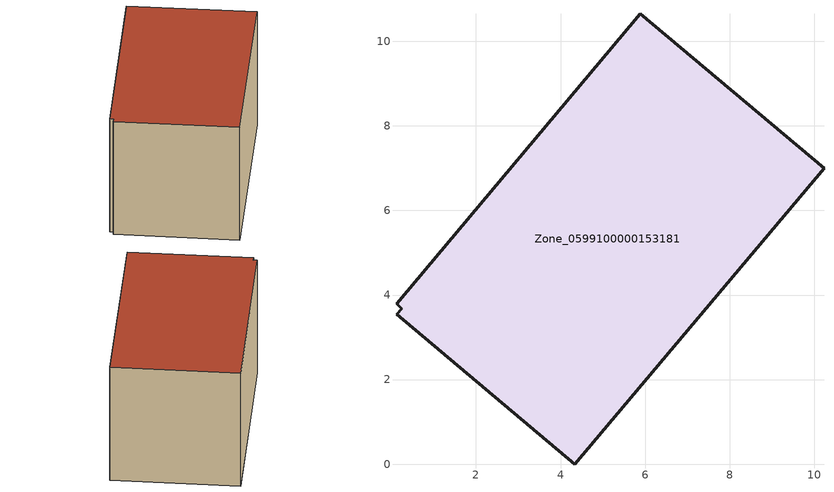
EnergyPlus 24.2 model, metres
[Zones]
Zone_0599100000153181
 floor ground (C_G): 10.23,7 4.34,0 0.13,3.54 0.25,3.68 0.12,3.79 5.88,10.65 z0.23
 wall outside (C_F): 10.23,7 5.88,10.65 0.12,3.79 0.25,3.68 0.13,3.54 4.34,0 10.23,7 z0.23:6.06
 roof outside (C_R): 4.34,0 10.23,7 5.88,10.65 0.12,3.79 0.25,3.68 0.13,3.54 z6.06
[BUILDING]
Pand.0599100000153181: North Axis=0; Terrain=City; Loads Convergence Tolerance Value=0.04; Temperature Convergence Tolerance Value=0.4; Solar Distribution=FullExterior; Maximum Number of Warmup Days=25; Minimum Number of Warmup Days=1
[Site:Location]
Rotterdam.The.Hague.AP_ZH_NLD Design_Conditions: Latitude=51.96; Longitude=4.45; Time Zone=1; Elevation=-4.5
[SITE:GROUNDTEMPERATURE:BUILDINGSURFACE]
18, 18, 18, 18, 18, 18, 18, 18, 18, 18, 18, 18
[MATERIAL] Thermal Absorptance=0.9; Solar Absorptance=0.7; Visible Absorptance=0.7
Name | Roughness | Thickness | Conductivity | Density | Specific Heat
G.TC.1946-1964 | MediumSmooth | 0.15 | 1 | 540 | 1210
F.TC.1946-1964 | Rough | 0.3 | 0.857143 | 1920 | 840
R.TC.1946-1964 | MediumRough | 0.2 | 0.235294 | 1500 | 1000
[CONSTRUCTION]
C_G: G.TC.1946-1964
C_F: F.TC.1946-1964
C_R: R.TC.1946-1964
[ZONE]
Zone_0599100000153181: Type=1; Multiplier=1; Ceiling Height=Autocalculate; Volume=Autocalculate; Floor Area=autocalculate; Part of Total Floor Area=Yes
[ZONEINFILTRATION:DESIGNFLOWRATE]
Infil_Zone_0599100000153181: Zone or ZoneList or Space or SpaceList=Zone_0599100000153181; Schedule=AlwaysOn; Design Flow Rate Calculation Method=Flow/Area; Flow Rate per Floor Area=0.003; Constant Term Coefficient=1; Temperature Term Coefficient=0; Velocity Term Coefficient=0; Velocity Squared Term Coefficient=0
[HVACTEMPLATE:ZONE:IDEALLOADSAIRSYSTEM]
Zone_0599100000153181: Maximum Heating Supply Air Temperature=50; Minimum Cooling Supply Air Temperature=13; Maximum Heating Supply Air Humidity Ratio=0.0156; Minimum Cooling Supply Air Humidity Ratio=0.0077; Heating Limit=NoLimit; Cooling Limit=NoLimit; Dehumidification Control Type=ConstantSensibleHeatRatio; Cooling Sensible Heat Ratio=0.7; Dehumidification Setpoint=60; Humidification Control Type=None; Humidification Setpoint=30; Outdoor Air Method=None; Outdoor Air Flow Rate per Person=0.00944; Outdoor Air Flow Rate per Zone Floor Area=0; Outdoor Air Flow Rate per Zone=0; Demand Controlled Ventilation Type=None; Outdoor Air Economizer Type=NoEconomizer; Heat Recovery Type=None; Sensible Heat Recovery Effectiveness=0.7; Latent Heat Recovery Effectiveness=0.65
[ZONECONTROL:THERMOSTAT]
ThermostatControl_Zone_0599100000153181: Zone or ZoneList=Zone_0599100000153181; Control Type Schedule=DualSetpointControlType; Control 1=Thermostat_Zone_0599100000153181; Temperature Difference Between Cutout And Setpoint=0
[THERMOSTATSETPOINT:DUALSETPOINT]
Thermostat_Zone_0599100000153181: Heating Setpoint Temperature Schedule=HeatingSetpoint_Zone_0599100000153181; Cooling Setpoint Temperature Schedule=CoolingSetpoint_Zone_0599100000153181
[SCHEDULE:COMPACT]
HeatingSetpoint_Zone_0599100000153181: Through: 12/31, For: AllDays, Until: 24:00, 21
CoolingSetpoint_Zone_0599100000153181: Through: 12/31, For: AllDays, Until: 24:00, 24
DualSetpointControlType: Through: 12/31, For: AllDays, Until: 24:00, 4
AlwaysOn: Through: 12/31, For: AllDays, Until: 24:00, 1
